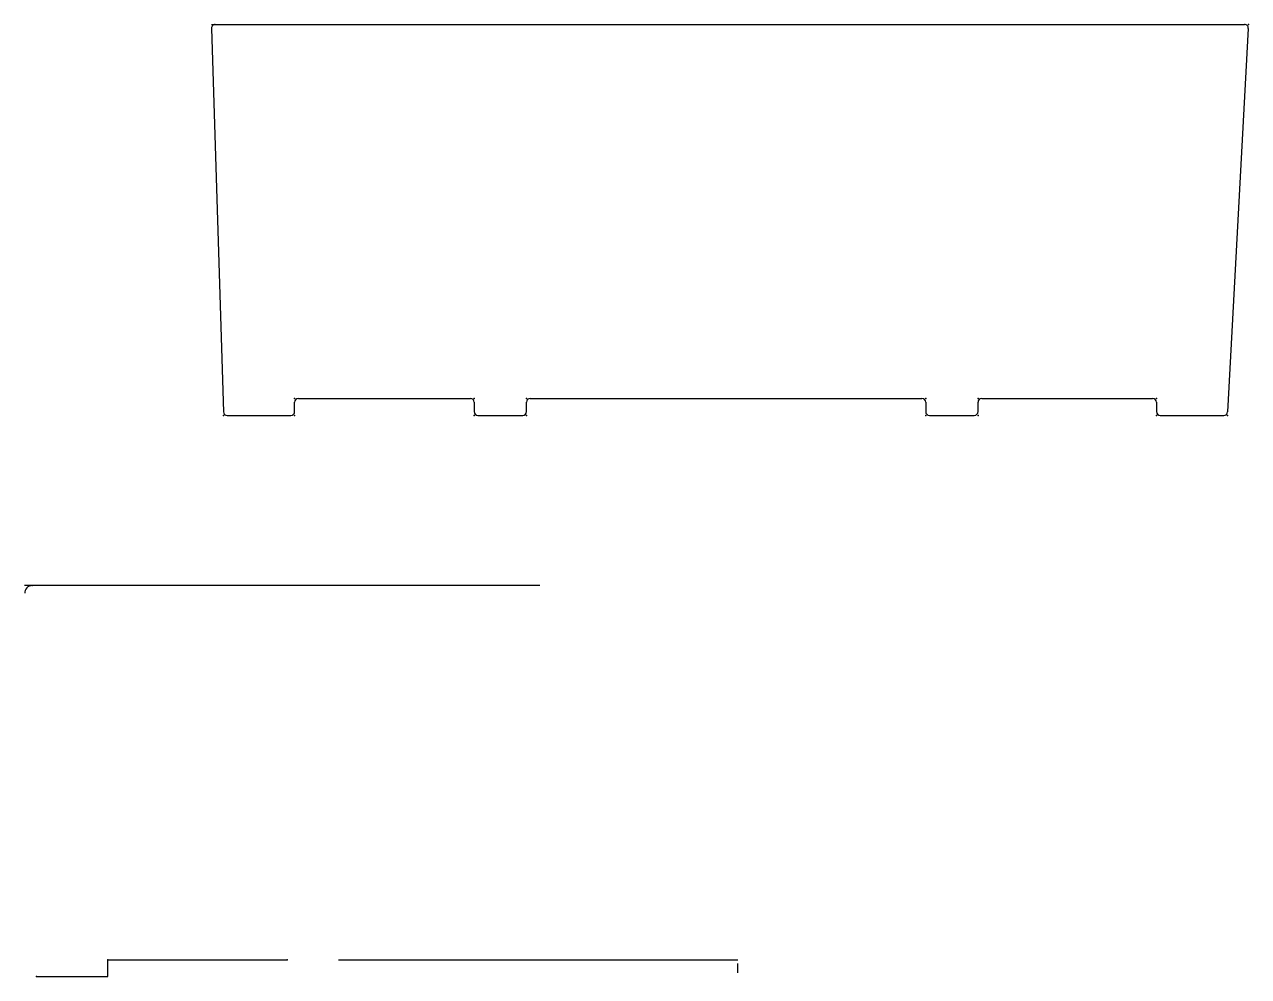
# Model space of a CAD drawing. Header units: millimetres. Extents: x -50 to 277, y -55 to 200.
import ezdxf

# ---------------------------------------------------------------- set-up
doc = ezdxf.new("R2010")
doc.units = ezdxf.units.MM
doc.layers.get('0').update_dxf_attribs({"linetype": 'CONTINUOUS'})

msp = doc.modelspace()

# ---------------------------------------------------------------- linework, layer by layer
for p, q in [((0, 200), (276.28, 200)), ((0.03, 198.97), (3.22, 96.47)), ((277.28, 198.95), (271.75, 96.45)), ((22.25, 96.5), (22.25, 99)), ((23.25, 100), (69.25, 100)), ((70.25, 99), (70.25, 96.5)), ((84.25, 96.5), (84.25, 99)), ((85.25, 100), (190, 100)), ((191, 99), (191, 96.5)), ((205, 96.5), (205, 99)), ((206, 100), (251.7, 100)), ((252.7, 99), (252.7, 96.5)), ((4.22, 95.5), (21.25, 95.5)), ((71.25, 95.5), (83.25, 95.5)), ((192, 95.5), (204, 95.5)), ((253.7, 95.5), (270.75, 95.5)), ((-47.93, 50), (-50, 50)), ((87.85, 50), (-47.93, 50)), ((-27.75, -54.5), (-27.75, -50)), ((-27.75, -50), (20.25, -50)), ((-27.75, -53.5), (-27.75, -51)), ((34, -50), (140.75, -50)), ((140.75, -53.5), (140.75, -51)), ((-46.75, -54.5), (-27.75, -54.5))]:
    msp.add_line(p, q)
for centre, radius, start, end in [((1.03, 199), 1, 90, 181.781), ((276.28, 199), 1, -3.0886, 90), ((23.25, 99), 1, 90, 180), ((69.25, 99), 1, 0, 90), ((85.25, 99), 1, 90, 180), ((190, 99), 1, 0, 90), ((206, 99), 1, 90, 180), ((251.7, 99), 1, 0, 90), ((4.22, 96.5), 1, 181.781, 270), ((21.25, 96.5), 1, -90, 0), ((71.25, 96.5), 1, 180, 270), ((83.25, 96.5), 1, -90, 0), ((192, 96.5), 1, 180, 270), ((204, 96.5), 1, 270, 360), ((253.7, 96.5), 1, 180, 270), ((270.75, 96.5), 1, 270, 356.9114), ((-47.93, 48), 2, 90, 181.8615)]:
    msp.add_arc(centre, radius, start, end)
for p in [(277.34, 200), (22.25, 100), (70.25, 100), (84.25, 100), (191, 100), (205, 100), (252.7, 100), (3.25, 95.5), (22.25, 95.5), (70.25, 95.5), (84.25, 95.5), (191, 95.5), (205, 95.5), (252.7, 95.5), (271.7, 95.5), (-47.93, 50), (-27.75, -50), (20.25, -50), (-46.75, -54.5)]:
    msp.add_point(p)

doc.saveas('drawing.dxf')
